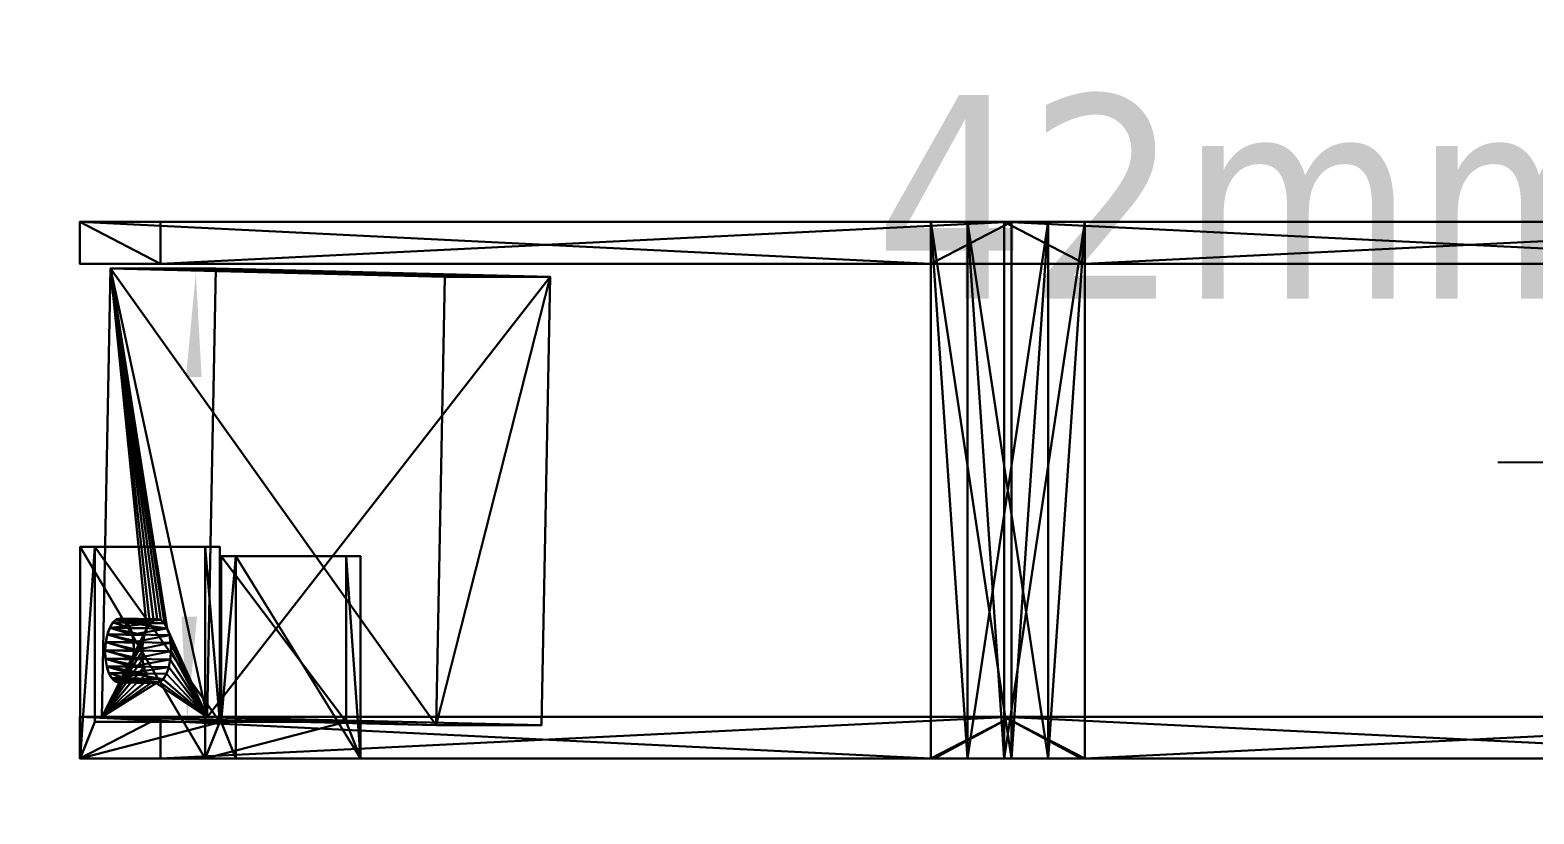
# Model space of a CAD drawing. Extents: x -501 to 185, y -140 to 506.
# Drawn here: x -501.3 to -357.4, y 55 to 130 of the extents above; entities that cross this region are included whole.
import ezdxf

# ---------------------------------------------------------------- set-up
doc = ezdxf.new("R2010")
doc.units = 0
doc.layers.get('0').update_dxf_attribs({"color": 13, "linetype": 'CONTINUOUS'})
doc.layers.get('DEFPOINTS').update_dxf_attribs({"linetype": 'CONTINUOUS'})
doc.styles.add('TAHOMA', font='tahoma.ttf')
doc.dimstyles.new('DIMSTYLE11', dxfattribs={"dimtxt": 20.022533, "dimasz": 10.011266, "dimexe": 10.011266, "dimexo": 10.011266, "dimgap": 2.002253, "dimtad": 0, "dimtih": 1, "dimtoh": 1, "dimdec": 0, "dimzin": 0, "dimtxsty": 'TAHOMA', "dimcen": 0.09, "dimazin": 3, "dimtfac": 1, "dimtdec": 4, "dimtofl": 0, "dimtmove": 0, "dimatfit": 3, "dimtolj": 1, "dimtzin": 0})
doc.dimstyles.new('DIMSTYLE12', dxfattribs={"dimtxt": 19.946736, "dimasz": 9.973368, "dimexe": 9.973368, "dimexo": 9.973368, "dimgap": 1.994674, "dimtad": 0, "dimtih": 1, "dimtoh": 1, "dimdec": 0, "dimzin": 0, "dimtxsty": 'TAHOMA', "dimcen": 0.09, "dimazin": 3, "dimtfac": 1, "dimtdec": 4, "dimtofl": 0, "dimtmove": 0, "dimatfit": 3, "dimtolj": 1, "dimtzin": 0})
doc.dimstyles.new('DIMSTYLE13', dxfattribs={"dimtxt": 19.48593, "dimasz": 9.742965, "dimexe": 9.742965, "dimexo": 9.742965, "dimgap": 1.948593, "dimtad": 0, "dimtih": 1, "dimtoh": 1, "dimdec": 0, "dimzin": 0, "dimtxsty": 'TAHOMA', "dimcen": 0.09, "dimazin": 3, "dimtfac": 1, "dimtdec": 4, "dimtofl": 0, "dimtmove": 0, "dimatfit": 3, "dimtolj": 1, "dimtzin": 0})
doc.dimstyles.new('DIMSTYLE6', dxfattribs={"dimtxt": 19.559604, "dimasz": 9.779802, "dimexe": 9.779802, "dimexo": 9.779802, "dimgap": 1.95596, "dimtad": 0, "dimtih": 1, "dimtoh": 1, "dimdec": 0, "dimzin": 0, "dimtxsty": 'TAHOMA', "dimcen": 0.09, "dimazin": 3, "dimtfac": 1, "dimtdec": 4, "dimtofl": 0, "dimtmove": 0, "dimatfit": 3, "dimtolj": 1, "dimtzin": 0})

# ---------------------------------------------------------------- blocks, each defined once
blk = doc.blocks.new('*D55')
at = {"color": 0}
for p, q in [((58.62, 41.95), (68.6, 41.95)), ((58.62, 31.97), (58.62, 41.95)), ((51.97, 22), (68.6, 22)), ((51.97, 0), (68.6, 0)), ((58.62, -9.97), (58.62, -19.95))]:
    blk.add_line(p, q, dxfattribs=at)
for points in [[(56.96, 31.97), (60.28, 31.97), (58.62, 22)], [(60.28, -9.97), (56.96, -9.97), (58.62, 0)]]:
    blk.add_solid(points, dxfattribs=at)
at = {"layer": 'DEFPOINTS', "color": 0}
for p in [(42, 22), (58.62, 22), (42, 0)]:
    blk.add_point(p, dxfattribs=at)
at = {"color": 0, "insert": (107.02, 41.95), "char_height": 19.947, "attachment_point": 5, "style": 'TAHOMA'}
blk.add_mtext('\\A1;22mm', dxfattribs=at)
blk = doc.blocks.new('*D56')
at = {"color": 0}
for p, q in [((0, 31.74), (0, 48.82)), ((42, 31.74), (42, 48.82)), ((0, 39.07), (-9.74, 39.07)), ((32.26, 39.07), (9.74, 39.07))]:
    blk.add_line(p, q, dxfattribs=at)
for points in [[(9.74, 40.7), (9.74, 37.45), (0, 39.07)], [(32.26, 37.45), (32.26, 40.7), (42, 39.07)]]:
    blk.add_solid(points, dxfattribs=at)
at = {"layer": 'DEFPOINTS', "color": 0}
for p in [(0, 39.07), (0, 22), (42, 22)]:
    blk.add_point(p, dxfattribs=at)
at = {"color": 0, "insert": (-47.73, 39.07), "char_height": 19.486, "attachment_point": 5, "style": 'TAHOMA'}
blk.add_mtext('\\A1;42mm', dxfattribs=at)
blk = doc.blocks.new('*D53')
at = {"color": 0}
for p, q in [((58.62, 42.02), (68.63, 42.02)), ((58.62, 32.01), (58.62, 42.02)), ((52.01, 22), (68.63, 22)), ((52.01, 0), (68.63, 0)), ((58.62, -10.01), (58.62, -20.02))]:
    blk.add_line(p, q, dxfattribs=at)
for points in [[(56.95, 32.01), (60.29, 32.01), (58.62, 22)], [(60.29, -10.01), (56.95, -10.01), (58.62, 0)]]:
    blk.add_solid(points, dxfattribs=at)
at = {"layer": 'DEFPOINTS', "color": 0}
for p in [(42, 22), (58.62, 22), (42, 0)]:
    blk.add_point(p, dxfattribs=at)
at = {"color": 0, "insert": (107.21, 42.02), "char_height": 20.023, "attachment_point": 5, "style": 'TAHOMA'}
blk.add_mtext('\\A1;22mm', dxfattribs=at)
blk = doc.blocks.new('*D54')
at = {"color": 0}
for p, q in [((0, 31.78), (0, 48.85)), ((42, 31.78), (42, 48.85)), ((0, 39.07), (-9.78, 39.07)), ((32.22, 39.07), (9.78, 39.07))]:
    blk.add_line(p, q, dxfattribs=at)
for points in [[(9.78, 40.7), (9.78, 37.44), (0, 39.07)], [(32.22, 37.44), (32.22, 40.7), (42, 39.07)]]:
    blk.add_solid(points, dxfattribs=at)
at = {"layer": 'DEFPOINTS', "color": 0}
for p in [(0, 39.07), (0, 22), (42, 22)]:
    blk.add_point(p, dxfattribs=at)
at = {"color": 0, "insert": (-47.91, 39.07), "char_height": 19.56, "attachment_point": 5, "style": 'TAHOMA'}
blk.add_mtext('\\A1;42mm', dxfattribs=at)
blk = doc.blocks.new('GROUP_23')
for p, q in [((0, 4), (0, 4, 16)), ((93, 4), (0, 4)), ((0, 4), (0, 0)), ((0, 4, 16), (0, 0, 16)), ((0, 4, 16), (93, 4, 16)), ((93, 4, 16), (93, 0, 16)), ((93, 4, 16), (93, 4)), ((93, 4), (93, 0)), ((93, 0), (0, 0)), ((0, 0), (0, 0, 16)), ((0, 0, 16), (93, 0, 16)), ((0, 0), (48.5, 0, 8)), ((48.5, 0, 8), (0, 0, 16)), ((48.5, 0, 8), (93, 0, 15.34)), ((93, 0, 0.66), (48.5, 0, 8)), ((93, 0, 0.66), (93, 0)), ((93, 0, 15.34), (97, 0, 16)), ((93, 0, 15.34), (93, 0, 0.66)), ((93, 0, 16), (93, 0, 15.34)), ((97, 0), (93, 0, 0.66)), ((97, 0, 16), (97, 0))]:
    blk.add_line(p, q)
mesh = blk.add_polyface()
corners = [(0, 0, 16), (0, 4), (0, 0), (0, 4, 16)]
mesh.append_faces([[corners[k] for k in face] for face in [(0, 1, 2), (1, 0, 3)]], dxfattribs={"vtx0": -1})
mesh = blk.add_polyface()
corners = [(93, 0, 16), (0, 4, 16), (0, 0, 16), (93, 4, 16)]
mesh.append_faces([[corners[k] for k in face] for face in [(0, 1, 2), (1, 0, 3)]], dxfattribs={"vtx0": -1})
mesh = blk.add_polyface()
corners = [(0, 4, 16), (93, 4), (0, 4), (93, 4, 16)]
mesh.append_faces([[corners[k] for k in face] for face in [(0, 1, 2), (1, 0, 3)]], dxfattribs={"vtx0": -1})
mesh = blk.add_polyface()
corners = [(93, 4), (0, 0), (0, 4), (93, 0)]
mesh.append_faces([[corners[k] for k in face] for face in [(0, 1, 2), (1, 0, 3)]], dxfattribs={"vtx0": -1})
mesh = blk.add_polyface()
corners = [(93, 0), (93, 0, 15.34), (93, 0, 0.66), (93, 4), (93, 0, 16), (93, 4, 16)]
mesh.append_faces([[corners[k] for k in face] for face in [(0, 1, 2), (4, 3, 5)]], dxfattribs={"vtx0": -1})
mesh.append_faces([[corners[k] for k in face] for face in [(1, 3, 4)]], dxfattribs={"vtx0": -1, "vtx1": -1})
mesh.append_faces([[corners[k] for k in face] for face in [(1, 0, 3)]], dxfattribs={"vtx0": -1, "vtx2": -1})
mesh = blk.add_polyface()
corners = [(0, 0, 16), (0, 0), (48.5, 0, 8)]
mesh.append_faces([[corners[k] for k in face] for face in [(0, 1, 2)]])
mesh = blk.add_polyface()
corners = [(93, 0, 0.66), (0, 0), (93, 0), (48.5, 0, 8)]
mesh.append_faces([[corners[k] for k in face] for face in [(0, 1, 2), (1, 0, 3)]], dxfattribs={"vtx0": -1})
mesh = blk.add_polyface()
corners = [(93, 0, 15.34), (0, 0, 16), (48.5, 0, 8), (93, 0, 16)]
mesh.append_faces([[corners[k] for k in face] for face in [(0, 1, 2), (1, 0, 3)]], dxfattribs={"vtx0": -1})
mesh = blk.add_polyface()
corners = [(93, 0, 15.34), (48.5, 0, 8), (93, 0, 0.66)]
mesh.append_faces([[corners[k] for k in face] for face in [(0, 1, 2)]])
mesh = blk.add_polyface()
corners = [(97, 0, 16), (93, 0, 0.66), (97, 0), (93, 0, 15.34)]
mesh.append_faces([[corners[k] for k in face] for face in [(0, 1, 2), (1, 0, 3)]], dxfattribs={"vtx0": -1})
blk = doc.blocks.new('GROUP_30')
for p, q in [((0, 47.33, 11.53), (0, -4, 11.53)), ((0, 47.33, 11.53), (2.88, 47.33, 14.3)), ((11.09, 47.33), (0, 47.33, 11.53)), ((2.88, 47.33, 14.3), (2.88, -4, 14.3)), ((13.98, 47.33, 2.77), (2.88, 47.33, 14.3)), ((11.09, -4), (11.09, 47.33)), ((11.09, 47.33), (13.98, 47.33, 2.77)), ((13.98, -4, 2.77), (13.98, 47.33, 2.77)), ((0, -4, 11.53), (2.88, -4, 14.3)), ((0, -4, 11.53), (11.09, -4)), ((2.88, -4, 14.3), (13.98, -4, 2.77)), ((11.09, -4), (13.98, -4, 2.77))]:
    blk.add_line(p, q)
mesh = blk.add_polyface()
corners = [(2.88, -4, 14.3), (0, 47.33, 11.53), (0, -4, 11.53), (2.88, 47.33, 14.3)]
mesh.append_faces([[corners[k] for k in face] for face in [(0, 1, 2), (1, 0, 3)]], dxfattribs={"vtx0": -1})
mesh = blk.add_polyface()
corners = [(0, 47.33, 11.53), (11.09, -4), (0, -4, 11.53), (11.09, 47.33)]
mesh.append_faces([[corners[k] for k in face] for face in [(0, 1, 2), (1, 0, 3)]], dxfattribs={"vtx0": -1})
mesh = blk.add_polyface()
corners = [(0, 47.33, 11.53), (13.98, 47.33, 2.77), (11.09, 47.33), (2.88, 47.33, 14.3)]
mesh.append_faces([[corners[k] for k in face] for face in [(0, 1, 2), (1, 0, 3)]], dxfattribs={"vtx0": -1})
mesh = blk.add_polyface()
corners = [(13.98, -4, 2.77), (2.88, 47.33, 14.3), (2.88, -4, 14.3), (13.98, 47.33, 2.77)]
mesh.append_faces([[corners[k] for k in face] for face in [(0, 1, 2), (1, 0, 3)]], dxfattribs={"vtx0": -1})
mesh = blk.add_polyface()
corners = [(13.98, 47.33, 2.77), (11.09, -4), (11.09, 47.33), (13.98, -4, 2.77)]
mesh.append_faces([[corners[k] for k in face] for face in [(0, 1, 2), (1, 0, 3)]], dxfattribs={"vtx0": -1})
mesh = blk.add_polyface()
corners = [(13.98, -4, 2.77), (0, -4, 11.53), (11.09, -4), (2.88, -4, 14.3)]
mesh.append_faces([[corners[k] for k in face] for face in [(0, 1, 2), (1, 0, 3)]], dxfattribs={"vtx0": -1})
blk = doc.blocks.new('GROUP_27')
for p, q in [((0, 4), (0, 4, 16)), ((93, 4), (0, 4)), ((0, 4), (0, 0)), ((0, 4, 16), (0, 0, 16)), ((0, 4, 16), (93, 4, 16)), ((93, 4, 16), (93, 0, 16)), ((93, 4, 16), (93, 4)), ((93, 4), (93, 0)), ((93, 0), (0, 0)), ((0, 0), (0, 0, 16)), ((0, 0, 16), (93, 0, 16)), ((93, 0, 16), (93, 0))]:
    blk.add_line(p, q)
mesh = blk.add_polyface()
corners = [(0, 4, 16), (0, 0), (0, 0, 16), (0, 4)]
mesh.append_faces([[corners[k] for k in face] for face in [(0, 1, 2), (1, 0, 3)]], dxfattribs={"vtx0": -1})
mesh = blk.add_polyface()
corners = [(93, 0, 16), (0, 4, 16), (0, 0, 16), (93, 4, 16)]
mesh.append_faces([[corners[k] for k in face] for face in [(0, 1, 2), (1, 0, 3)]], dxfattribs={"vtx0": -1})
mesh = blk.add_polyface()
corners = [(0, 4, 16), (93, 4), (0, 4), (93, 4, 16)]
mesh.append_faces([[corners[k] for k in face] for face in [(0, 1, 2), (1, 0, 3)]], dxfattribs={"vtx0": -1})
mesh = blk.add_polyface()
corners = [(93, 4), (0, 0), (0, 4), (93, 0)]
mesh.append_faces([[corners[k] for k in face] for face in [(0, 1, 2), (1, 0, 3)]], dxfattribs={"vtx0": -1})
mesh = blk.add_polyface()
corners = [(93, 4), (93, 0, 16), (93, 0), (93, 4, 16)]
mesh.append_faces([[corners[k] for k in face] for face in [(0, 1, 2), (1, 0, 3)]], dxfattribs={"vtx0": -1})
mesh = blk.add_polyface()
corners = [(93, 0, 16), (0, 0), (93, 0), (0, 0, 16)]
mesh.append_faces([[corners[k] for k in face] for face in [(0, 1, 2), (1, 0, 3)]], dxfattribs={"vtx0": -1})
blk = doc.blocks.new('GROUP_28')
at = {"extrusion": (-0.693402, -2.71238e-16, 0.720551), "rotation": 90.00000000000001}
for name, p in [('GROUP_27', (-43.33, 7.99, -7.69)), ('GROUP_23', (4, 7.99, -7.69))]:
    blk.add_blockref(name, p, dxfattribs=at)
blk.add_blockref('GROUP_30', (67.01, 0, 64.49))
blk = doc.blocks.new('GROUP_31')
for p, q in [((0, 23, 11.53), (11.09, 23)), ((23.06, 23, 33.72), (0, 23, 11.53)), ((0, 23, 11.53), (0, 1, 11.53)), ((11.09, 23), (34.15, 23, 22.19)), ((11.09, 23), (11.09, 1)), ((23.06, 23, 33.72), (23.06, 0, 33.72)), ((34.15, 23, 22.19), (23.06, 23, 33.72)), ((34.15, 23, 22.19), (34.15, 0, 22.19)), ((13.26, 19, 2.08), (2.16, 19, 13.61)), ((2.16, 19, 13.61), (2.16, 1, 13.61)), ((20.9, 19, 31.64), (2.16, 19, 13.61)), ((13.26, 19, 2.08), (13.26, 1, 2.08)), ((13.26, 19, 2.08), (31.99, 19, 20.11)), ((31.99, 19, 20.11), (20.9, 19, 31.64)), ((20.9, 19, 31.64), (20.9, 0, 31.64)), ((31.99, 19, 20.11), (31.99, 0, 20.11)), ((0, 1, 11.53), (11.09, 1)), ((2.16, 1, 13.61), (0, 1, 11.53)), ((13.26, 1, 2.08), (2.16, 1, 13.61)), ((11.09, 1), (13.26, 1, 2.08)), ((31.99, 0, 20.11), (20.9, 0, 31.64)), ((23.06, 0, 33.72), (20.9, 0, 31.64)), ((34.15, 0, 22.19), (23.06, 0, 33.72)), ((31.99, 0, 20.11), (34.15, 0, 22.19))]:
    blk.add_line(p, q)
mesh = blk.add_polyface()
corners = [(0, 23, 11.53), (34.15, 23, 22.19), (11.09, 23), (23.06, 23, 33.72)]
mesh.append_faces([[corners[k] for k in face] for face in [(0, 1, 2), (1, 0, 3)]], dxfattribs={"vtx0": -1})
mesh = blk.add_polyface()
corners = [(0, 23, 11.53), (11.09, 1), (0, 1, 11.53), (11.09, 23)]
mesh.append_faces([[corners[k] for k in face] for face in [(0, 1, 2), (1, 0, 3)]], dxfattribs={"vtx0": -1})
mesh = blk.add_polyface()
corners = [(23.06, 0, 33.72), (20.9, 19, 31.64), (20.9, 0, 31.64), (2.16, 1, 13.61), (0, 23, 11.53), (0, 1, 11.53), (2.16, 19, 13.61), (23.06, 23, 33.72)]
mesh.append_faces([[corners[k] for k in face] for face in [(0, 1, 2), (3, 4, 5)]], dxfattribs={"vtx0": -1})
mesh.append_faces([[corners[k] for k in face] for face in [(4, 6, 7), (7, 1, 0)]], dxfattribs={"vtx0": -1, "vtx1": -1})
mesh.append_faces([[corners[k] for k in face] for face in [(4, 3, 6), (7, 6, 1)]], dxfattribs={"vtx0": -1, "vtx2": -1})
mesh = blk.add_polyface()
corners = [(11.09, 23), (13.26, 19, 2.08), (11.09, 1), (34.15, 23, 22.19), (31.99, 19, 20.11), (31.99, 0, 20.11), (34.15, 0, 22.19), (13.26, 1, 2.08)]
mesh.append_faces([[corners[k] for k in face] for face in [(5, 3, 6)]], dxfattribs={"vtx0": -1})
mesh.append_faces([[corners[k] for k in face] for face in [(0, 1, 2), (1, 3, 4), (4, 3, 5)]], dxfattribs={"vtx0": -1, "vtx1": -1})
mesh.append_faces([[corners[k] for k in face] for face in [(1, 0, 3)]], dxfattribs={"vtx0": -1, "vtx2": -1})
mesh.append_faces([[corners[k] for k in face] for face in [(7, 2, 1)]], dxfattribs={"vtx1": -1})
mesh = blk.add_polyface()
corners = [(34.15, 0, 22.19), (23.06, 23, 33.72), (23.06, 0, 33.72), (34.15, 23, 22.19)]
mesh.append_faces([[corners[k] for k in face] for face in [(0, 1, 2), (1, 0, 3)]], dxfattribs={"vtx0": -1})
mesh = blk.add_polyface()
corners = [(13.26, 1, 2.08), (2.16, 19, 13.61), (2.16, 1, 13.61), (13.26, 19, 2.08)]
mesh.append_faces([[corners[k] for k in face] for face in [(0, 1, 2), (1, 0, 3)]], dxfattribs={"vtx0": -1})
mesh = blk.add_polyface()
corners = [(31.99, 19, 20.11), (2.16, 19, 13.61), (13.26, 19, 2.08), (20.9, 19, 31.64)]
mesh.append_faces([[corners[k] for k in face] for face in [(0, 1, 2), (1, 0, 3)]], dxfattribs={"vtx0": -1})
mesh = blk.add_polyface()
corners = [(20.9, 19, 31.64), (31.99, 0, 20.11), (20.9, 0, 31.64), (31.99, 19, 20.11)]
mesh.append_faces([[corners[k] for k in face] for face in [(0, 1, 2), (1, 0, 3)]], dxfattribs={"vtx0": -1})
mesh = blk.add_polyface()
corners = [(13.26, 1, 2.08), (0, 1, 11.53), (11.09, 1), (2.16, 1, 13.61)]
mesh.append_faces([[corners[k] for k in face] for face in [(0, 1, 2), (1, 0, 3)]], dxfattribs={"vtx0": -1})
mesh = blk.add_polyface()
corners = [(34.15, 0, 22.19), (20.9, 0, 31.64), (31.99, 0, 20.11), (23.06, 0, 33.72)]
mesh.append_faces([[corners[k] for k in face] for face in [(0, 1, 2), (1, 0, 3)]], dxfattribs={"vtx0": -1})
blk = doc.blocks.new('GROUP_20')
for p, q in [((0, 22), (0, 22, 18)), ((0, 0), (0, 22)), ((0, 0, 18), (0, 22, 18)), ((0, 22), (42, 22)), ((0, 22, 18), (42, 22, 18)), ((42, 22), (42, 22, 18)), ((42, 22), (42, 0)), ((42, 22, 18), (42, 0, 18)), ((34.34, 13.41, 18), (34.34, 13.41, 22)), ((35.06, 13.71, 18), (35.06, 13.71, 22)), ((35.84, 13.81, 18), (35.84, 13.81, 22)), ((36.62, 13.71, 18), (36.62, 13.71, 22)), ((37.34, 13.41, 18), (37.34, 13.41, 22)), ((32.94, 11.59, 18), (32.94, 11.59, 22)), ((33.24, 12.31, 18), (33.24, 12.31, 22)), ((33.72, 12.93, 18), (33.72, 12.93, 22)), ((37.96, 12.93, 18), (37.96, 12.93, 22)), ((38.44, 12.31, 18), (38.44, 12.31, 22)), ((38.74, 11.59, 18), (38.74, 11.59, 22)), ((32.84, 10.81, 18), (32.84, 10.81, 22)), ((38.84, 10.81, 18), (38.84, 10.81, 22)), ((32.94, 10.04, 18), (32.94, 10.04, 22)), ((33.24, 9.31, 18), (33.24, 9.31, 22)), ((33.72, 8.69, 18), (33.72, 8.69, 22)), ((37.96, 8.69, 18), (37.96, 8.69, 22)), ((38.44, 9.31, 18), (38.44, 9.31, 22)), ((38.74, 10.04, 18), (38.74, 10.04, 22)), ((34.34, 8.22, 18), (34.34, 8.22, 22)), ((35.06, 7.92, 18), (35.06, 7.92, 22)), ((35.84, 7.81, 18), (35.84, 7.81, 22)), ((36.62, 7.92, 18), (36.62, 7.92, 22)), ((37.34, 8.22, 18), (37.34, 8.22, 22)), ((0, 0), (0, 0, 18)), ((42, 0), (0, 0)), ((42, 0, 18), (0, 0, 18)), ((42, 0), (42, 0, 18))]:
    blk.add_line(p, q)
at = {"extrusion": (0, 0, -1)}
for centre in [(-35.84, 10.81, -18), (-35.84, 10.81, -22)]:
    blk.add_circle(centre, 3, dxfattribs=at)
at = {"color": 250}
dim = blk.add_linear_dim(base=(58.62, 22, 9), p1=(42, 0, 9), p2=(42, 22, 9), angle=90, dimstyle='DIMSTYLE12', override={"dimpost": 'mm'}, dxfattribs=at)
dim.commit()
dim.dimension.update_dxf_attribs({"geometry": '*D55', "text_midpoint": (107.02, 41.95, 9)})
dim = blk.add_linear_dim(base=(0, 39.07, 9), p1=(42, 22, 9), p2=(0, 22, 9), dimstyle='DIMSTYLE13', override={"dimpost": 'mm'}, dxfattribs=at)
dim.commit()
dim.dimension.update_dxf_attribs({"geometry": '*D56', "text_midpoint": (-47.73, 39.07, 9)})
mesh = blk.add_polyface()
corners = [(0, 22, 18), (0, 0), (0, 0, 18), (0, 22)]
mesh.append_faces([[corners[k] for k in face] for face in [(0, 1, 2), (1, 0, 3)]], dxfattribs={"vtx0": -1})
mesh = blk.add_polyface()
corners = [(0, 22, 18), (42, 22), (0, 22), (42, 22, 18)]
mesh.append_faces([[corners[k] for k in face] for face in [(0, 1, 2), (1, 0, 3)]], dxfattribs={"vtx0": -1})
mesh = blk.add_polyface()
corners = [(42, 0, 18), (0, 22, 18), (0, 0, 18), (33.72, 8.69, 18), (33.24, 9.31, 18), (32.94, 10.04, 18), (32.84, 10.81, 18), (34.34, 8.22, 18), (35.06, 7.92, 18), (35.84, 7.81, 18), (36.62, 7.92, 18), (37.34, 8.22, 18), (37.96, 8.69, 18), (38.44, 9.31, 18), (38.74, 10.04, 18), (38.84, 10.81, 18), (33.72, 12.93, 18), (42, 22, 18), (33.24, 12.31, 18), (32.94, 11.59, 18), (34.34, 13.41, 18), (35.06, 13.71, 18), (35.84, 13.81, 18), (36.62, 13.71, 18), (37.34, 13.41, 18), (37.96, 12.93, 18), (38.44, 12.31, 18), (38.74, 11.59, 18)]
mesh.append_faces([[corners[k] for k in face] for face in [(0, 1, 2)]], dxfattribs={"vtx0": -1})
mesh.append_faces([[corners[k] for k in face] for face in [(3, 0, 7), (7, 0, 8), (8, 0, 9), (9, 0, 10), (10, 0, 11), (11, 0, 12), (12, 0, 13), (13, 0, 14), (14, 0, 15), (1, 16, 17), (16, 1, 18), (18, 1, 19), (19, 1, 6), (17, 15, 0)]], dxfattribs={"vtx0": -1, "vtx1": -1})
mesh.append_faces([[corners[k] for k in face] for face in [(1, 0, 3)]], dxfattribs={"vtx0": -1, "vtx1": -1, "vtx2": -1})
mesh.append_faces([[corners[k] for k in face] for face in [(1, 3, 4), (1, 4, 5), (1, 5, 6), (17, 16, 20), (17, 20, 21), (17, 21, 22), (17, 22, 23), (17, 23, 24), (17, 24, 25), (17, 25, 26), (17, 26, 27), (17, 27, 15)]], dxfattribs={"vtx0": -1, "vtx2": -1})
mesh = blk.add_polyface()
corners = [(42, 22), (0, 0), (0, 22), (42, 0)]
mesh.append_faces([[corners[k] for k in face] for face in [(0, 1, 2), (1, 0, 3)]], dxfattribs={"vtx0": -1})
mesh = blk.add_polyface()
corners = [(42, 22), (42, 0, 18), (42, 0), (42, 22, 18)]
mesh.append_faces([[corners[k] for k in face] for face in [(0, 1, 2), (1, 0, 3)]], dxfattribs={"vtx0": -1})
mesh = blk.add_polyface()
corners = [(32.94, 10.04, 22), (32.94, 11.59, 22), (32.84, 10.81, 22), (33.24, 9.31, 22), (33.24, 12.31, 22), (33.72, 8.69, 22), (33.72, 12.93, 22), (34.34, 8.22, 22), (34.34, 13.41, 22), (35.06, 7.92, 22), (35.06, 13.71, 22), (35.84, 7.81, 22), (35.84, 13.81, 22), (36.62, 7.92, 22), (36.62, 13.71, 22), (37.34, 8.22, 22), (37.34, 13.41, 22), (37.96, 8.69, 22), (37.96, 12.93, 22), (38.44, 9.31, 22), (38.44, 12.31, 22), (38.74, 10.04, 22), (38.74, 11.59, 22), (38.84, 10.81, 22)]
mesh.append_faces([[corners[k] for k in face] for face in [(0, 1, 2), (22, 21, 23)]], dxfattribs={"vtx0": -1})
mesh.append_faces([[corners[k] for k in face] for face in [(1, 3, 4), (4, 5, 6), (6, 7, 8), (8, 9, 10), (10, 11, 12), (12, 13, 14), (14, 15, 16), (16, 17, 18), (18, 19, 20), (20, 21, 22)]], dxfattribs={"vtx0": -1, "vtx1": -1})
mesh.append_faces([[corners[k] for k in face] for face in [(1, 0, 3), (4, 3, 5), (6, 5, 7), (8, 7, 9), (10, 9, 11), (12, 11, 13), (14, 13, 15), (16, 15, 17), (18, 17, 19), (20, 19, 21)]], dxfattribs={"vtx0": -1, "vtx2": -1})
mesh = blk.add_polyface()
corners = [(33.72, 12.93, 22), (34.34, 13.41, 18), (33.72, 12.93, 18), (34.34, 13.41, 22)]
mesh.append_faces([[corners[k] for k in face] for face in [(0, 1, 2), (1, 0, 3)]], dxfattribs={"vtx0": -1})
mesh = blk.add_polyface()
corners = [(34.34, 13.41, 22), (35.06, 13.71, 18), (34.34, 13.41, 18), (35.06, 13.71, 22)]
mesh.append_faces([[corners[k] for k in face] for face in [(0, 1, 2), (1, 0, 3)]], dxfattribs={"vtx0": -1})
mesh = blk.add_polyface()
corners = [(35.06, 13.71, 22), (35.84, 13.81, 18), (35.06, 13.71, 18), (35.84, 13.81, 22)]
mesh.append_faces([[corners[k] for k in face] for face in [(0, 1, 2), (1, 0, 3)]], dxfattribs={"vtx0": -1})
mesh = blk.add_polyface()
corners = [(35.84, 13.81, 22), (36.62, 13.71, 18), (35.84, 13.81, 18), (36.62, 13.71, 22)]
mesh.append_faces([[corners[k] for k in face] for face in [(0, 1, 2), (1, 0, 3)]], dxfattribs={"vtx0": -1})
mesh = blk.add_polyface()
corners = [(36.62, 13.71, 22), (37.34, 13.41, 18), (36.62, 13.71, 18), (37.34, 13.41, 22)]
mesh.append_faces([[corners[k] for k in face] for face in [(0, 1, 2), (1, 0, 3)]], dxfattribs={"vtx0": -1})
mesh = blk.add_polyface()
corners = [(37.34, 13.41, 22), (37.96, 12.93, 18), (37.34, 13.41, 18), (37.96, 12.93, 22)]
mesh.append_faces([[corners[k] for k in face] for face in [(0, 1, 2), (1, 0, 3)]], dxfattribs={"vtx0": -1})
mesh = blk.add_polyface()
corners = [(32.94, 11.59, 22), (32.84, 10.81, 18), (32.84, 10.81, 22), (32.94, 11.59, 18)]
mesh.append_faces([[corners[k] for k in face] for face in [(0, 1, 2), (1, 0, 3)]], dxfattribs={"vtx0": -1})
mesh = blk.add_polyface()
corners = [(33.24, 12.31, 22), (32.94, 11.59, 18), (32.94, 11.59, 22), (33.24, 12.31, 18)]
mesh.append_faces([[corners[k] for k in face] for face in [(0, 1, 2), (1, 0, 3)]], dxfattribs={"vtx0": -1})
mesh = blk.add_polyface()
corners = [(33.72, 12.93, 22), (33.24, 12.31, 18), (33.24, 12.31, 22), (33.72, 12.93, 18)]
mesh.append_faces([[corners[k] for k in face] for face in [(0, 1, 2), (1, 0, 3)]], dxfattribs={"vtx0": -1})
mesh = blk.add_polyface()
corners = [(37.96, 12.93, 18), (38.44, 12.31, 22), (38.44, 12.31, 18), (37.96, 12.93, 22)]
mesh.append_faces([[corners[k] for k in face] for face in [(0, 1, 2), (1, 0, 3)]], dxfattribs={"vtx0": -1})
mesh = blk.add_polyface()
corners = [(38.44, 12.31, 18), (38.74, 11.59, 22), (38.74, 11.59, 18), (38.44, 12.31, 22)]
mesh.append_faces([[corners[k] for k in face] for face in [(0, 1, 2), (1, 0, 3)]], dxfattribs={"vtx0": -1})
mesh = blk.add_polyface()
corners = [(38.74, 11.59, 18), (38.84, 10.81, 22), (38.84, 10.81, 18), (38.74, 11.59, 22)]
mesh.append_faces([[corners[k] for k in face] for face in [(0, 1, 2), (1, 0, 3)]], dxfattribs={"vtx0": -1})
mesh = blk.add_polyface()
corners = [(32.84, 10.81, 22), (32.94, 10.04, 18), (32.94, 10.04, 22), (32.84, 10.81, 18)]
mesh.append_faces([[corners[k] for k in face] for face in [(0, 1, 2), (1, 0, 3)]], dxfattribs={"vtx0": -1})
mesh = blk.add_polyface()
corners = [(38.84, 10.81, 18), (38.74, 10.04, 22), (38.74, 10.04, 18), (38.84, 10.81, 22)]
mesh.append_faces([[corners[k] for k in face] for face in [(0, 1, 2), (1, 0, 3)]], dxfattribs={"vtx0": -1})
mesh = blk.add_polyface()
corners = [(32.94, 10.04, 22), (33.24, 9.31, 18), (33.24, 9.31, 22), (32.94, 10.04, 18)]
mesh.append_faces([[corners[k] for k in face] for face in [(0, 1, 2), (1, 0, 3)]], dxfattribs={"vtx0": -1})
mesh = blk.add_polyface()
corners = [(33.24, 9.31, 22), (33.72, 8.69, 18), (33.72, 8.69, 22), (33.24, 9.31, 18)]
mesh.append_faces([[corners[k] for k in face] for face in [(0, 1, 2), (1, 0, 3)]], dxfattribs={"vtx0": -1})
mesh = blk.add_polyface()
corners = [(34.34, 8.22, 22), (33.72, 8.69, 18), (34.34, 8.22, 18), (33.72, 8.69, 22)]
mesh.append_faces([[corners[k] for k in face] for face in [(0, 1, 2), (1, 0, 3)]], dxfattribs={"vtx0": -1})
mesh = blk.add_polyface()
corners = [(37.96, 8.69, 22), (37.34, 8.22, 18), (37.96, 8.69, 18), (37.34, 8.22, 22)]
mesh.append_faces([[corners[k] for k in face] for face in [(0, 1, 2), (1, 0, 3)]], dxfattribs={"vtx0": -1})
mesh = blk.add_polyface()
corners = [(38.44, 9.31, 18), (37.96, 8.69, 22), (37.96, 8.69, 18), (38.44, 9.31, 22)]
mesh.append_faces([[corners[k] for k in face] for face in [(0, 1, 2), (1, 0, 3)]], dxfattribs={"vtx0": -1})
mesh = blk.add_polyface()
corners = [(38.74, 10.04, 18), (38.44, 9.31, 22), (38.44, 9.31, 18), (38.74, 10.04, 22)]
mesh.append_faces([[corners[k] for k in face] for face in [(0, 1, 2), (1, 0, 3)]], dxfattribs={"vtx0": -1})
mesh = blk.add_polyface()
corners = [(35.06, 7.92, 22), (34.34, 8.22, 18), (35.06, 7.92, 18), (34.34, 8.22, 22)]
mesh.append_faces([[corners[k] for k in face] for face in [(0, 1, 2), (1, 0, 3)]], dxfattribs={"vtx0": -1})
mesh = blk.add_polyface()
corners = [(35.84, 7.81, 22), (35.06, 7.92, 18), (35.84, 7.81, 18), (35.06, 7.92, 22)]
mesh.append_faces([[corners[k] for k in face] for face in [(0, 1, 2), (1, 0, 3)]], dxfattribs={"vtx0": -1})
mesh = blk.add_polyface()
corners = [(36.62, 7.92, 22), (35.84, 7.81, 18), (36.62, 7.92, 18), (35.84, 7.81, 22)]
mesh.append_faces([[corners[k] for k in face] for face in [(0, 1, 2), (1, 0, 3)]], dxfattribs={"vtx0": -1})
mesh = blk.add_polyface()
corners = [(37.34, 8.22, 22), (36.62, 7.92, 18), (37.34, 8.22, 18), (36.62, 7.92, 22)]
mesh.append_faces([[corners[k] for k in face] for face in [(0, 1, 2), (1, 0, 3)]], dxfattribs={"vtx0": -1})
mesh = blk.add_polyface()
corners = [(42, 0, 18), (0, 0), (42, 0), (0, 0, 18)]
mesh.append_faces([[corners[k] for k in face] for face in [(0, 1, 2), (1, 0, 3)]], dxfattribs={"vtx0": -1})
blk = doc.blocks.new('GROUP_3')
for p, q in [((0, 22, -18), (0, 22, 18)), ((0, 0, -18), (0, 22, -18)), ((0, 0, 18), (0, 22, 18)), ((0, 22, -18), (42, 22, -18)), ((0, 22, 18), (42, 22, 18)), ((42, 22, -18), (42, 22, 18)), ((42, 22, -18), (42, 0, -18)), ((42, 22, 18), (42, 0, 18)), ((33.72, 12.93, 18), (33.72, 12.93, 22)), ((34.34, 13.41, 18), (34.34, 13.41, 22)), ((35.06, 13.71, 18), (35.06, 13.71, 22)), ((35.84, 13.81, 18), (35.84, 13.81, 22)), ((36.62, 13.71, 18), (36.62, 13.71, 22)), ((37.34, 13.41, 18), (37.34, 13.41, 22)), ((37.96, 12.93, 18), (37.96, 12.93, 22)), ((32.94, 11.59, 18), (32.94, 11.59, 22)), ((33.24, 12.31, 18), (33.24, 12.31, 22)), ((38.44, 12.31, 18), (38.44, 12.31, 22)), ((38.74, 11.59, 18), (38.74, 11.59, 22)), ((32.84, 10.81, 18), (32.84, 10.81, 22)), ((32.94, 10.04, 18), (32.94, 10.04, 22)), ((38.74, 10.04, 18), (38.74, 10.04, 22)), ((38.84, 10.81, 18), (38.84, 10.81, 22)), ((33.24, 9.31, 18), (33.24, 9.31, 22)), ((33.72, 8.69, 18), (33.72, 8.69, 22)), ((37.96, 8.69, 18), (37.96, 8.69, 22)), ((38.44, 9.31, 18), (38.44, 9.31, 22)), ((34.34, 8.22, 18), (34.34, 8.22, 22)), ((35.06, 7.92, 18), (35.06, 7.92, 22)), ((35.84, 7.81, 18), (35.84, 7.81, 22)), ((36.62, 7.92, 18), (36.62, 7.92, 22)), ((37.34, 8.22, 18), (37.34, 8.22, 22)), ((0, 0, -18), (0, 0, 18)), ((42, 0, -18), (0, 0, -18)), ((42, 0, 18), (0, 0, 18)), ((42, 0, -18), (42, 0, 18))]:
    blk.add_line(p, q)
at = {"extrusion": (-2.43287e-16, -9.07959e-16, -1)}
for centre in [(-35.84, 10.81, -18), (-35.84, 10.81, -22)]:
    blk.add_circle(centre, 3, dxfattribs=at)
at = {"color": 250}
dim = blk.add_linear_dim(base=(58.62, 22), p1=(42, 0), p2=(42, 22), angle=90, dimstyle='DIMSTYLE11', override={"dimpost": 'mm'}, dxfattribs=at)
dim.commit()
dim.dimension.update_dxf_attribs({"geometry": '*D53', "text_midpoint": (107.21, 42.02)})
dim = blk.add_linear_dim(base=(0, 39.07), p1=(42, 22), p2=(0, 22), dimstyle='DIMSTYLE6', override={"dimpost": 'mm'}, dxfattribs=at)
dim.commit()
dim.dimension.update_dxf_attribs({"geometry": '*D54', "text_midpoint": (-47.91, 39.07)})
mesh = blk.add_polyface()
corners = [(0, 22, 18), (0, 0, -18), (0, 0, 18), (0, 22, -18)]
mesh.append_faces([[corners[k] for k in face] for face in [(0, 1, 2), (1, 0, 3)]], dxfattribs={"vtx0": -1})
mesh = blk.add_polyface()
corners = [(0, 22, 18), (42, 22, -18), (0, 22, -18), (42, 22, 18)]
mesh.append_faces([[corners[k] for k in face] for face in [(0, 1, 2), (1, 0, 3)]], dxfattribs={"vtx0": -1})
mesh = blk.add_polyface()
corners = [(42, 0, 18), (0, 22, 18), (0, 0, 18), (33.72, 8.69, 18), (33.24, 9.31, 18), (32.94, 10.04, 18), (32.84, 10.81, 18), (34.34, 8.22, 18), (35.06, 7.92, 18), (35.84, 7.81, 18), (36.62, 7.92, 18), (37.34, 8.22, 18), (37.96, 8.69, 18), (38.44, 9.31, 18), (38.74, 10.04, 18), (38.84, 10.81, 18), (33.72, 12.93, 18), (42, 22, 18), (33.24, 12.31, 18), (32.94, 11.59, 18), (34.34, 13.41, 18), (35.06, 13.71, 18), (35.84, 13.81, 18), (36.62, 13.71, 18), (37.34, 13.41, 18), (37.96, 12.93, 18), (38.44, 12.31, 18), (38.74, 11.59, 18)]
mesh.append_faces([[corners[k] for k in face] for face in [(0, 1, 2)]], dxfattribs={"vtx0": -1})
mesh.append_faces([[corners[k] for k in face] for face in [(3, 0, 7), (7, 0, 8), (8, 0, 9), (9, 0, 10), (10, 0, 11), (11, 0, 12), (12, 0, 13), (13, 0, 14), (14, 0, 15), (1, 16, 17), (16, 1, 18), (18, 1, 19), (19, 1, 6), (17, 15, 0)]], dxfattribs={"vtx0": -1, "vtx1": -1})
mesh.append_faces([[corners[k] for k in face] for face in [(1, 0, 3)]], dxfattribs={"vtx0": -1, "vtx1": -1, "vtx2": -1})
mesh.append_faces([[corners[k] for k in face] for face in [(1, 3, 4), (1, 4, 5), (1, 5, 6), (17, 16, 20), (17, 20, 21), (17, 21, 22), (17, 22, 23), (17, 23, 24), (17, 24, 25), (17, 25, 26), (17, 26, 27), (17, 27, 15)]], dxfattribs={"vtx0": -1, "vtx2": -1})
mesh = blk.add_polyface()
corners = [(42, 22, -18), (0, 0, -18), (0, 22, -18), (42, 0, -18)]
mesh.append_faces([[corners[k] for k in face] for face in [(0, 1, 2), (1, 0, 3)]], dxfattribs={"vtx0": -1})
mesh = blk.add_polyface()
corners = [(42, 22, -18), (42, 0, 18), (42, 0, -18), (42, 22, 18)]
mesh.append_faces([[corners[k] for k in face] for face in [(0, 1, 2), (1, 0, 3)]], dxfattribs={"vtx0": -1})
mesh = blk.add_polyface()
corners = [(32.94, 10.04, 22), (32.94, 11.59, 22), (32.84, 10.81, 22), (33.24, 9.31, 22), (33.24, 12.31, 22), (33.72, 8.69, 22), (33.72, 12.93, 22), (34.34, 8.22, 22), (34.34, 13.41, 22), (35.06, 7.92, 22), (35.06, 13.71, 22), (35.84, 7.81, 22), (35.84, 13.81, 22), (36.62, 7.92, 22), (36.62, 13.71, 22), (37.34, 8.22, 22), (37.34, 13.41, 22), (37.96, 8.69, 22), (37.96, 12.93, 22), (38.44, 9.31, 22), (38.44, 12.31, 22), (38.74, 10.04, 22), (38.74, 11.59, 22), (38.84, 10.81, 22)]
mesh.append_faces([[corners[k] for k in face] for face in [(0, 1, 2), (22, 21, 23)]], dxfattribs={"vtx0": -1})
mesh.append_faces([[corners[k] for k in face] for face in [(1, 3, 4), (4, 5, 6), (6, 7, 8), (8, 9, 10), (10, 11, 12), (12, 13, 14), (14, 15, 16), (16, 17, 18), (18, 19, 20), (20, 21, 22)]], dxfattribs={"vtx0": -1, "vtx1": -1})
mesh.append_faces([[corners[k] for k in face] for face in [(1, 0, 3), (4, 3, 5), (6, 5, 7), (8, 7, 9), (10, 9, 11), (12, 11, 13), (14, 13, 15), (16, 15, 17), (18, 17, 19), (20, 19, 21)]], dxfattribs={"vtx0": -1, "vtx2": -1})
mesh = blk.add_polyface()
corners = [(33.72, 12.93, 22), (33.24, 12.31, 18), (33.24, 12.31, 22), (33.72, 12.93, 18)]
mesh.append_faces([[corners[k] for k in face] for face in [(0, 1, 2), (1, 0, 3)]], dxfattribs={"vtx0": -1})
mesh = blk.add_polyface()
corners = [(33.72, 12.93, 22), (34.34, 13.41, 18), (33.72, 12.93, 18), (34.34, 13.41, 22)]
mesh.append_faces([[corners[k] for k in face] for face in [(0, 1, 2), (1, 0, 3)]], dxfattribs={"vtx0": -1})
mesh = blk.add_polyface()
corners = [(34.34, 13.41, 22), (35.06, 13.71, 18), (34.34, 13.41, 18), (35.06, 13.71, 22)]
mesh.append_faces([[corners[k] for k in face] for face in [(0, 1, 2), (1, 0, 3)]], dxfattribs={"vtx0": -1})
mesh = blk.add_polyface()
corners = [(35.06, 13.71, 22), (35.84, 13.81, 18), (35.06, 13.71, 18), (35.84, 13.81, 22)]
mesh.append_faces([[corners[k] for k in face] for face in [(0, 1, 2), (1, 0, 3)]], dxfattribs={"vtx0": -1})
mesh = blk.add_polyface()
corners = [(35.84, 13.81, 22), (36.62, 13.71, 18), (35.84, 13.81, 18), (36.62, 13.71, 22)]
mesh.append_faces([[corners[k] for k in face] for face in [(0, 1, 2), (1, 0, 3)]], dxfattribs={"vtx0": -1})
mesh = blk.add_polyface()
corners = [(36.62, 13.71, 22), (37.34, 13.41, 18), (36.62, 13.71, 18), (37.34, 13.41, 22)]
mesh.append_faces([[corners[k] for k in face] for face in [(0, 1, 2), (1, 0, 3)]], dxfattribs={"vtx0": -1})
mesh = blk.add_polyface()
corners = [(37.34, 13.41, 22), (37.96, 12.93, 18), (37.34, 13.41, 18), (37.96, 12.93, 22)]
mesh.append_faces([[corners[k] for k in face] for face in [(0, 1, 2), (1, 0, 3)]], dxfattribs={"vtx0": -1})
mesh = blk.add_polyface()
corners = [(37.96, 12.93, 18), (38.44, 12.31, 22), (38.44, 12.31, 18), (37.96, 12.93, 22)]
mesh.append_faces([[corners[k] for k in face] for face in [(0, 1, 2), (1, 0, 3)]], dxfattribs={"vtx0": -1})
mesh = blk.add_polyface()
corners = [(32.94, 11.59, 22), (32.84, 10.81, 18), (32.84, 10.81, 22), (32.94, 11.59, 18)]
mesh.append_faces([[corners[k] for k in face] for face in [(0, 1, 2), (1, 0, 3)]], dxfattribs={"vtx0": -1})
mesh = blk.add_polyface()
corners = [(33.24, 12.31, 22), (32.94, 11.59, 18), (32.94, 11.59, 22), (33.24, 12.31, 18)]
mesh.append_faces([[corners[k] for k in face] for face in [(0, 1, 2), (1, 0, 3)]], dxfattribs={"vtx0": -1})
mesh = blk.add_polyface()
corners = [(38.44, 12.31, 18), (38.74, 11.59, 22), (38.74, 11.59, 18), (38.44, 12.31, 22)]
mesh.append_faces([[corners[k] for k in face] for face in [(0, 1, 2), (1, 0, 3)]], dxfattribs={"vtx0": -1})
mesh = blk.add_polyface()
corners = [(38.74, 11.59, 18), (38.84, 10.81, 22), (38.84, 10.81, 18), (38.74, 11.59, 22)]
mesh.append_faces([[corners[k] for k in face] for face in [(0, 1, 2), (1, 0, 3)]], dxfattribs={"vtx0": -1})
mesh = blk.add_polyface()
corners = [(32.84, 10.81, 22), (32.94, 10.04, 18), (32.94, 10.04, 22), (32.84, 10.81, 18)]
mesh.append_faces([[corners[k] for k in face] for face in [(0, 1, 2), (1, 0, 3)]], dxfattribs={"vtx0": -1})
mesh = blk.add_polyface()
corners = [(32.94, 10.04, 22), (33.24, 9.31, 18), (33.24, 9.31, 22), (32.94, 10.04, 18)]
mesh.append_faces([[corners[k] for k in face] for face in [(0, 1, 2), (1, 0, 3)]], dxfattribs={"vtx0": -1})
mesh = blk.add_polyface()
corners = [(38.74, 10.04, 18), (38.44, 9.31, 22), (38.44, 9.31, 18), (38.74, 10.04, 22)]
mesh.append_faces([[corners[k] for k in face] for face in [(0, 1, 2), (1, 0, 3)]], dxfattribs={"vtx0": -1})
mesh = blk.add_polyface()
corners = [(38.84, 10.81, 18), (38.74, 10.04, 22), (38.74, 10.04, 18), (38.84, 10.81, 22)]
mesh.append_faces([[corners[k] for k in face] for face in [(0, 1, 2), (1, 0, 3)]], dxfattribs={"vtx0": -1})
mesh = blk.add_polyface()
corners = [(33.24, 9.31, 22), (33.72, 8.69, 18), (33.72, 8.69, 22), (33.24, 9.31, 18)]
mesh.append_faces([[corners[k] for k in face] for face in [(0, 1, 2), (1, 0, 3)]], dxfattribs={"vtx0": -1})
mesh = blk.add_polyface()
corners = [(34.34, 8.22, 22), (33.72, 8.69, 18), (34.34, 8.22, 18), (33.72, 8.69, 22)]
mesh.append_faces([[corners[k] for k in face] for face in [(0, 1, 2), (1, 0, 3)]], dxfattribs={"vtx0": -1})
mesh = blk.add_polyface()
corners = [(37.96, 8.69, 22), (37.34, 8.22, 18), (37.96, 8.69, 18), (37.34, 8.22, 22)]
mesh.append_faces([[corners[k] for k in face] for face in [(0, 1, 2), (1, 0, 3)]], dxfattribs={"vtx0": -1})
mesh = blk.add_polyface()
corners = [(38.44, 9.31, 18), (37.96, 8.69, 22), (37.96, 8.69, 18), (38.44, 9.31, 22)]
mesh.append_faces([[corners[k] for k in face] for face in [(0, 1, 2), (1, 0, 3)]], dxfattribs={"vtx0": -1})
mesh = blk.add_polyface()
corners = [(35.06, 7.92, 22), (34.34, 8.22, 18), (35.06, 7.92, 18), (34.34, 8.22, 22)]
mesh.append_faces([[corners[k] for k in face] for face in [(0, 1, 2), (1, 0, 3)]], dxfattribs={"vtx0": -1})
mesh = blk.add_polyface()
corners = [(35.84, 7.81, 22), (35.06, 7.92, 18), (35.84, 7.81, 18), (35.06, 7.92, 22)]
mesh.append_faces([[corners[k] for k in face] for face in [(0, 1, 2), (1, 0, 3)]], dxfattribs={"vtx0": -1})
mesh = blk.add_polyface()
corners = [(36.62, 7.92, 22), (35.84, 7.81, 18), (36.62, 7.92, 18), (35.84, 7.81, 22)]
mesh.append_faces([[corners[k] for k in face] for face in [(0, 1, 2), (1, 0, 3)]], dxfattribs={"vtx0": -1})
mesh = blk.add_polyface()
corners = [(37.34, 8.22, 22), (36.62, 7.92, 18), (37.34, 8.22, 18), (36.62, 7.92, 22)]
mesh.append_faces([[corners[k] for k in face] for face in [(0, 1, 2), (1, 0, 3)]], dxfattribs={"vtx0": -1})
mesh = blk.add_polyface()
corners = [(42, 0, 18), (0, 0, -18), (42, 0, -18), (0, 0, 18)]
mesh.append_faces([[corners[k] for k in face] for face in [(0, 1, 2), (1, 0, 3)]], dxfattribs={"vtx0": -1})

msp = doc.modelspace()

# ---------------------------------------------------------------- block references
at = {"extrusion": (-0.888609, 0.021622, -0.458155), "xscale": 1.021613929860863, "rotation": 359.3613064861329}
msp.add_blockref('GROUP_3', (-95.35, 356.88, 344.78), dxfattribs=at)
msp.add_blockref('GROUP_20', (-335.75, 74.93, 62.87))
at = {"extrusion": (0.258819, 2.03545e-18, 0.965926), "rotation": 270}
msp.add_blockref('GROUP_28', (64.28, 522.35, 19.49), dxfattribs=at)
at = {"extrusion": (-0.258819, 5.61211e-16, -0.965926), "rotation": 89.99999999999982}
msp.add_blockref('GROUP_28', (-64.28, 371.47, -165.54), dxfattribs=at)
at = {"extrusion": (1.25345e-18, -1, -2.86465e-16), "rotation": 27.27503547373261}
msp.add_blockref('GROUP_3', (-334.25, 233.29, -88.6), dxfattribs=at)
at = {"extrusion": (0.246152, -2.2281e-16, 0.969231), "xscale": 0.8799999999999994, "yscale": 0.8799999999999999, "zscale": 0.8799999999999997, "rotation": 90.00000000000004}
msp.add_blockref('GROUP_31', (80.52, 493.84, 26.4), dxfattribs=at)

doc.saveas('drawing.dxf')
